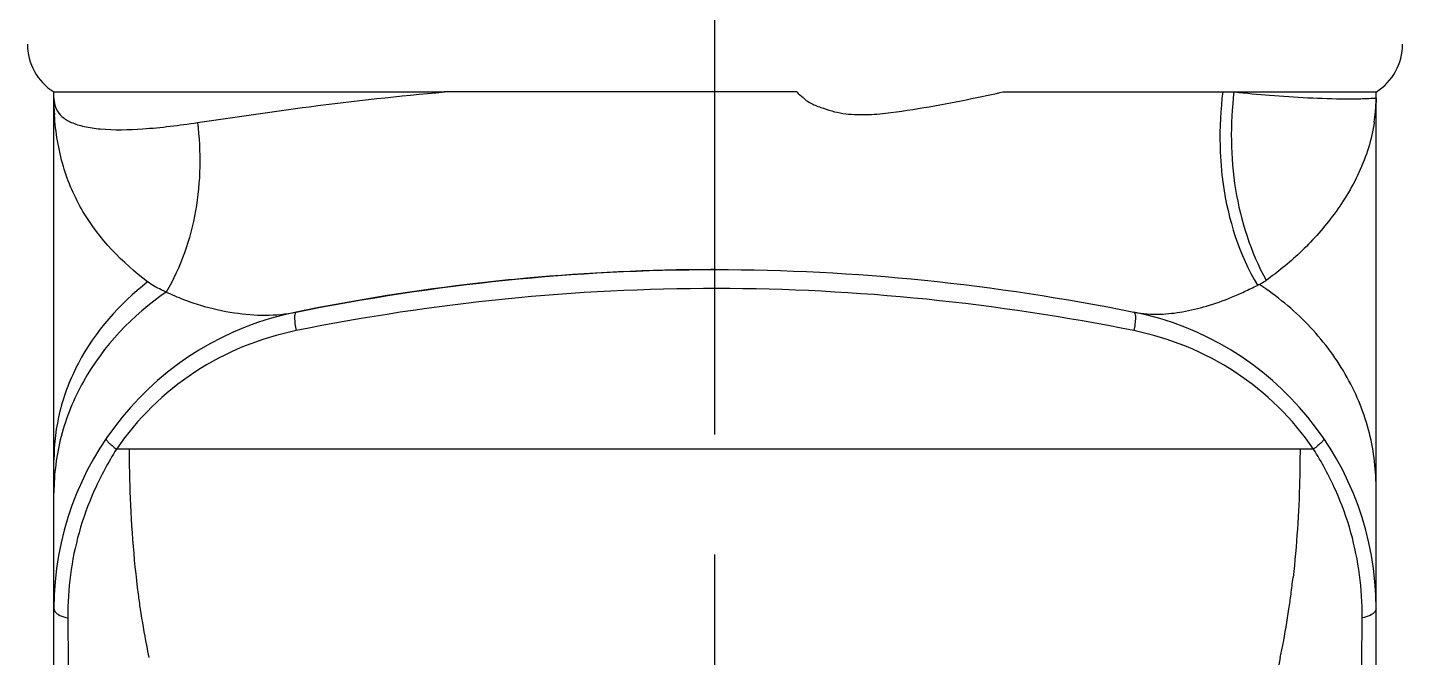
# Model space of a CAD drawing. Extents: x 9520 to 10292, y -16148 to -15602.
# Drawn here: x 9911.03 to 9947.43, y -15886.36 to -15869.68 of the extents above; entities that cross this region are included whole.
import ezdxf

# ---------------------------------------------------------------- set-up
doc = ezdxf.new("R2010")
doc.units = 0
doc.header["$MEASUREMENT"] = 0
doc.linetypes.add('CENTER2', pattern=[28.575, 19.05, -3.175, 3.175, -3.175])
doc.layers.get('0').update_dxf_attribs({"linetype": 'CONTINUOUS'})
doc.layers.add('CENTER', color=1, linetype='CENTER2')

msp = doc.modelspace()

# ---------------------------------------------------------------- linework, layer by layer
at = {"color": 7, "linetype": 'Continuous'}
for p, q in [((9911.729, -15983.806), (9911.729, -15871.386)), ((9911.729, -15871.386), (9922.066, -15871.386)), ((9926.239, -15871.383), (9922.062, -15871.386)), ((9931.395, -15871.384), (9926.239, -15871.383)), ((9936.851, -15871.384), (9943.003, -15871.383)), ((9942.983, -15871.386), (9946.729, -15871.386)), ((9946.729, -15983.806), (9946.729, -15871.389)), ((9911.735, -15871.843), (9911.73, -15871.688)), ((9946.729, -15871.549), (9946.728, -15871.665)), ((9945.074, -15880.84), (9913.385, -15880.84))]:
    msp.add_line(p, q, dxfattribs=at)
for centre, radius, start, end in [((9912.529, -15870.12), 1.5, 180, 237.5608), ((9945.929, -15870.12), 1.5, 302.3351, 0), ((9932.582, -15870.233), 1.654, 224.1019, 231.9148), ((9927.796, -15831.582), 40.819, 281.8266, 282.817), ((9952.277, -15872.588), 9.681, 172.8523, 181.2754), ((9917.082, -15871.574), 5.352, 180.5605, 181.0538), ((9913.79, -15872.003), 2.061, 175.5578, 179.7649), ((9917.091, -15871.574), 5.362, 181.0506, 181.2133), ((9918.672, -15871.545), 6.943, 182.4662, 183.7041), ((9946.01, -15856.406), 15.162, 269.7355, 270.0259), ((9942.127, -15871.533), 4.603, 355.8194, 358.3455), ((9942.256, -15871.534), 4.474, 351.6638, 355.2154), ((9942.438, -15871.549), 4.291, 355.214, 355.7376), ((9943.951, -15872.194), 2.778, 0.0072, 5.9325), ((9951.828, -15872.587), 9.232, 181.342, 181.6529), ((9929.234, -15930.932), 54.843, 90.1189, 95.2231), ((9929.229, -15930.713), 54.623, 89.9874, 90.1146), ((9929.458, -15932.949), 56.873, 96.548, 101.4799), ((9929.293, -15931.642), 55.555, 95.2169, 96.532), ((9946.09, -15881.949), 5.99, 114.13, 114.6762), ((9919.729, -15885.055), 8, 101.4635, 180.0009), ((9938.729, -15885.055), 8, 359.9987, 78.5337), ((9919.505, -15881.41), 25.186, 352.5368, 353.5481), ((9937.71, -15881.585), 23.953, 187.4299, 188.3756), ((9920.571, -15881.55), 24.111, 351.607, 352.5375), ((10331.533, -15881.69), 419.453, 180.49335, 180.73689), ((9935.068, -15881.98), 21.281, 188.3579, 190.9809), ((9922.812, -15881.887), 21.845, 349.0666, 351.6221), ((9574.152, -15882.184), 372.223, 359.25047, 359.52009), ((9931.861, -15882.581), 18.018, 191.0484, 192.0944), ((9926.252, -15882.532), 18.345, 347.9678, 349.0074)]:
    msp.add_arc(centre, radius, start, end, dxfattribs=at)
for points, knots in [([(9915.53, -15872.196), (9916.516, -15872.05), (9918.689, -15871.732), (9920.872, -15871.489), (9922.066, -15871.386)], [0, 0, 0, 0, 0.454169, 1, 1, 1, 1]), ([(9942.968, -15871.383), (9942.865, -15872.238), (9942.878, -15873.968), (9943.411, -15875.631), (9943.821, -15876.372)], [0, 0, 0, 0, 0.504246, 1, 1, 1, 1]), ([(9942.983, -15871.386), (9943.292, -15871.418), (9944.275, -15871.511), (9945.263, -15871.564), (9945.94, -15871.567)], [0, 0, 0, 0, 0.314644, 1, 1, 1, 1]), ([(9911.729, -15871.55), (9911.729, -15871.575), (9911.734, -15871.674), (9911.759, -15871.772), (9911.79, -15871.837)], [0, 0, 0, 0, 0.262488, 1, 1, 1, 1]), ([(9911.79, -15871.837), (9911.825, -15871.913), (9911.941, -15872.059), (9912.203, -15872.211), (9912.55, -15872.315), (9913.184, -15872.402), (9914.194, -15872.377), (9915.048, -15872.267), (9915.53, -15872.196)], [0, 0, 0, 0, 0.064178, 0.138188, 0.229024, 0.340096, 0.627167, 1, 1, 1, 1]), ([(9931.562, -15871.534), (9931.593, -15871.575), (9931.678, -15871.637), (9931.859, -15871.733), (9932.099, -15871.821), (9932.39, -15871.914), (9932.69, -15871.97), (9932.993, -15871.986), (9933.293, -15871.986), (9933.591, -15871.967), (9934.175, -15871.895), (9935.034, -15871.761), (9935.789, -15871.611), (9936.162, -15871.534)], [0, 0, 0, 0, 0.032469, 0.064919, 0.129735, 0.194377, 0.258673, 0.322555, 0.386034, 0.449087, 0.511714, 0.758733, 1, 1, 1, 1]), ([(9946.017, -15871.568), (9946.12, -15871.567), (9946.265, -15871.566), (9946.442, -15871.561), (9946.543, -15871.556), (9946.619, -15871.554), (9946.68, -15871.547), (9946.705, -15871.554), (9946.729, -15871.545), (9946.729, -15871.549)], [0, 0, 0, 0, 0.435653, 0.607584, 0.7486, 0.858503, 0.937093, 0.984271, 1, 1, 1, 1]), ([(9914.21, -15876.414), (9913.538, -15875.904), (9912.613, -15874.958), (9911.919, -15873.346), (9911.773, -15872.453), (9911.743, -15871.993)], [0, 0, 0, 0, 0.485059, 0.734844, 1, 1, 1, 1]), ([(9915.53, -15872.196), (9915.623, -15872.969), (9915.603, -15874.533), (9915.092, -15876.029), (9914.702, -15876.684)], [0, 0, 0, 0, 0.505532, 1, 1, 1, 1]), ([(9946.683, -15872.183), (9946.615, -15872.642), (9946.331, -15873.535), (9945.615, -15874.687), (9944.889, -15875.496), (9944.28, -15876.034), (9943.972, -15876.263), (9943.823, -15876.373)], [0, 0, 0, 0, 0.268321, 0.531513, 0.778502, 0.893213, 1, 1, 1, 1]), ([(9942.599, -15872.853), (9942.609, -15873.179), (9942.712, -15874.442), (9943.106, -15875.694), (9943.587, -15876.503)], [0, 0, 0, 0, 0.257144, 1, 1, 1, 1]), ([(9914.21, -15876.414), (9913.465, -15876.991), (9912.505, -15878.081), (9911.841, -15879.802), (9911.729, -15880.694), (9911.729, -15881.129)], [0, 0, 0, 0, 0.5148, 0.762283, 1, 1, 1, 1]), ([(9914.697, -15876.683), (9914.654, -15876.664), (9914.484, -15876.588), (9914.325, -15876.491), (9914.21, -15876.414)], [0, 0, 0, 0, 0.254095, 1, 1, 1, 1]), ([(9940.32, -15877.704), (9936.691, -15876.975), (9929.244, -15876.208), (9921.795, -15876.969), (9918.138, -15877.704)], [0, 0, 0, 0, 0.498132, 1, 1, 1, 1]), ([(9940.319, -15877.215), (9940.549, -15877.261), (9940.984, -15877.288), (9941.628, -15877.213), (9942.259, -15877.059), (9942.804, -15876.87), (9943.249, -15876.673), (9943.473, -15876.56), (9943.589, -15876.506)], [0, 0, 0, 0, 0.206785, 0.379501, 0.57074, 0.778878, 0.88694, 1, 1, 1, 1]), ([(9943.823, -15876.373), (9943.81, -15876.383), (9943.752, -15876.424), (9943.691, -15876.461), (9943.641, -15876.483)], [0, 0, 0, 0, 0.236908, 1, 1, 1, 1]), ([(9946.729, -15881.835), (9946.729, -15881.327), (9946.589, -15880.284), (9945.966, -15878.806), (9944.965, -15877.494), (9944.104, -15876.788), (9943.641, -15876.483)], [0, 0, 0, 0, 0.236979, 0.484846, 0.740965, 1, 1, 1, 1]), ([(9914.697, -15876.682), (9913.812, -15877.293), (9912.66, -15878.505), (9911.863, -15880.465), (9911.729, -15881.493), (9911.729, -15881.994)], [0, 0, 0, 0, 0.512421, 0.761363, 1, 1, 1, 1]), ([(9914.702, -15876.685), (9914.853, -15876.748), (9915.148, -15876.882), (9915.747, -15877.083), (9916.733, -15877.306), (9917.606, -15877.323), (9918.139, -15877.215)], [0, 0, 0, 0, 0.139411, 0.275282, 0.537211, 1, 1, 1, 1]), ([(9918.14, -15877.214), (9918.124, -15877.218), (9918.1, -15877.279), (9918.099, -15877.379), (9918.108, -15877.534), (9918.127, -15877.646), (9918.138, -15877.704)], [0, 0, 0, 0, 0.097306, 0.318263, 0.644154, 1, 1, 1, 1]), ([(9940.319, -15877.214), (9940.335, -15877.218), (9940.358, -15877.279), (9940.359, -15877.379), (9940.35, -15877.534), (9940.331, -15877.646), (9940.32, -15877.704)], [0, 0, 0, 0, 0.097306, 0.318263, 0.644154, 1, 1, 1, 1]), ([(9918.138, -15877.704), (9917.192, -15877.899), (9915.35, -15878.643), (9913.934, -15880.042), (9913.384, -15880.84)], [0, 0, 0, 0, 0.499222, 1, 1, 1, 1]), ([(9945.074, -15880.84), (9944.525, -15880.042), (9943.109, -15878.643), (9941.266, -15877.899), (9940.32, -15877.704)], [0, 0, 0, 0, 0.500778, 1, 1, 1, 1]), ([(9913.112, -15880.559), (9913.105, -15880.569), (9913.129, -15880.615), (9913.18, -15880.671), (9913.272, -15880.754), (9913.344, -15880.81), (9913.384, -15880.84)], [0, 0, 0, 0, 0.094243, 0.304307, 0.625566, 1, 1, 1, 1]), ([(9945.346, -15880.559), (9945.353, -15880.569), (9945.33, -15880.615), (9945.278, -15880.671), (9945.186, -15880.754), (9945.114, -15880.81), (9945.074, -15880.84)], [0, 0, 0, 0, 0.094243, 0.304307, 0.625566, 1, 1, 1, 1]), ([(9913.385, -15880.84), (9913.167, -15881.187), (9912.777, -15881.902), (9912.245, -15883.38), (9912.087, -15884.546), (9912.096, -15885.302)], [0, 0, 0, 0, 0.26151, 0.517666, 1, 1, 1, 1]), ([(9913.72, -15880.84), (9913.72, -15881.154), (9913.74, -15882.437), (9913.833, -15883.72), (9913.958, -15884.682)], [0, 0, 0, 0, 0.244513, 1, 1, 1, 1]), ([(9944.716, -15880.84), (9944.716, -15881.117), (9944.701, -15882.252), (9944.628, -15883.388), (9944.532, -15884.24)], [0, 0, 0, 0, 0.244036, 1, 1, 1, 1]), ([(9946.362, -15885.302), (9946.371, -15884.546), (9946.213, -15883.38), (9945.681, -15881.902), (9945.292, -15881.187), (9945.074, -15880.84)], [0, 0, 0, 0, 0.482334, 0.738491, 1, 1, 1, 1]), ([(9911.729, -15885.055), (9911.729, -15885.083), (9911.761, -15885.167), (9911.898, -15885.26), (9912.024, -15885.292), (9912.095, -15885.303)], [0, 0, 0, 0, 0.178838, 0.539848, 1, 1, 1, 1]), ([(9946.729, -15885.055), (9946.729, -15885.083), (9946.699, -15885.168), (9946.56, -15885.26), (9946.434, -15885.292), (9946.363, -15885.303)], [0, 0, 0, 0, 0.177557, 0.54104, 1, 1, 1, 1]), ([(9944.194, -15886.356), (9944.085, -15886.87), (9943.9, -15887.591), (9943.558, -15888.469), (9943.193, -15889.215), (9942.681, -15889.841), (9942.231, -15889.84)], [0, 0, 0, 0, 0.380021, 0.538582, 0.674209, 1, 1, 1, 1])]:
    msp.add_open_spline(points, degree=3, knots=knots, dxfattribs=at)
msp.add_open_spline([(9918.14, -15877.214), (9925.538, -15875.714), (9932.92, -15875.714), (9940.319, -15877.214)], degree=3, dxfattribs=at)
at = {"layer": 'CENTER'}
msp.add_line((9929.229, -16051.903), (9929.229, -15837.816), dxfattribs=at)

doc.saveas('drawing.dxf')
